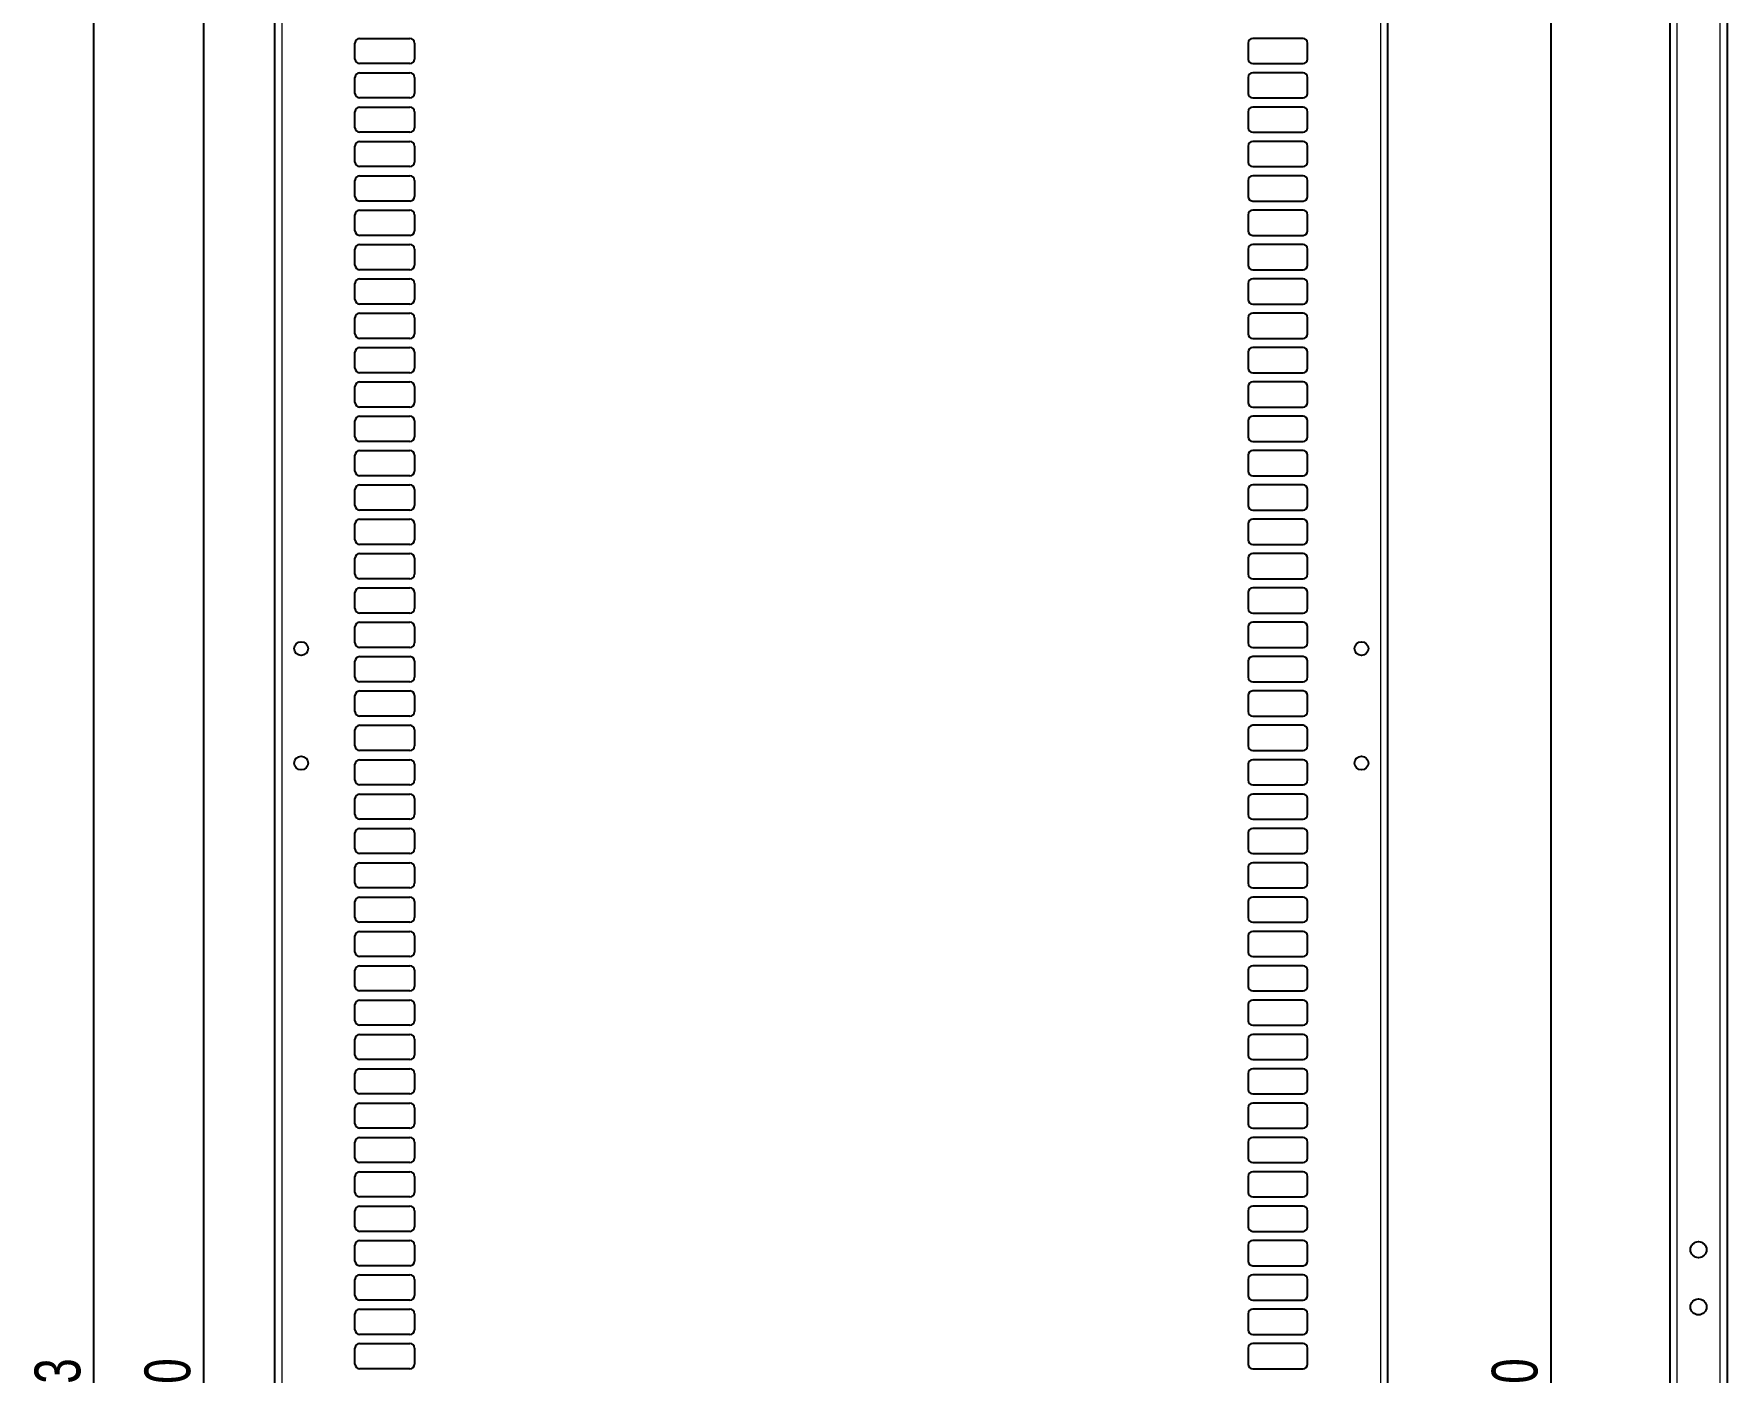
# Model space of a CAD drawing. Header units: millimetres. Extents: x -591 to 844, y -456 to 1988.
# Drawn here: x -591 to 149, y 810 to 1394 of the extents above; entities that cross this region are included whole.
import ezdxf

# ---------------------------------------------------------------- set-up
doc = ezdxf.new("R2010")
doc.units = ezdxf.units.MM
doc.layers.add('FORMAT', color=7, linetype='Continuous')
doc.styles.add('SLDTEXTSTYLE0', font='TXT', dxfattribs={"width": 0.75})
doc.dimstyles.new('SLDDIMSTYLE0', dxfattribs={"dimtxt": 20, "dimasz": 10, "dimexe": 0, "dimexo": 0.0625, "dimgap": 5, "dimtad": 2, "dimdec": 1, "dimrnd": 1e-09, "dimzin": 12, "dimdsep": 46, "dimtxsty": 'SLDTEXTSTYLE0', "dimsah": 1, "dimcen": 0.09, "dimadec": 0, "dimazin": 3, "dimtfac": 1, "dimtofl": 0, "dimtmove": 0, "dimatfit": 3, "dimfxl": 0, "dimfrac": 2, "dimtolj": 1, "dimtzin": 12, "dimarcsym": 0})

# ---------------------------------------------------------------- blocks, each defined once
blk = doc.blocks.new('_D')
at = {"layer": 'FORMAT'}
for p, q in [((-457.09, 1842.03), (-565.73, 1842.03)), ((-564.73, 1842.03), (-564.73, -240.99)), ((-457.09, -240.99), (-565.73, -240.99))]:
    blk.add_line(p, q, dxfattribs=at)
for points in [[(-564.73, 1842.03), (-566.27, 1832.03), (-563.19, 1832.03)], [(-564.73, -240.99), (-563.19, -230.99), (-566.27, -230.99)]]:
    blk.add_solid(points, dxfattribs=at)
at = {"layer": 'FORMAT', "insert": (-590.51, 770.97), "char_height": 20, "attachment_point": 1, "rotation": 90, "style": 'SLDTEXTSTYLE0'}
blk.add_mtext('2083', dxfattribs=at)
blk = doc.blocks.new('_D_2')
at = {"layer": 'FORMAT'}
for p, q in [((-11.07, 1750.52), (72.57, 1750.52)), ((71.57, 1750.52), (71.57, -149.48)), ((-11.07, -149.48), (72.57, -149.48))]:
    blk.add_line(p, q, dxfattribs=at)
for points in [[(71.57, 1750.52), (70.03, 1740.52), (73.11, 1740.52)], [(71.57, -149.48), (73.11, -139.48), (70.03, -139.48)]]:
    blk.add_solid(points, dxfattribs=at)
at = {"layer": 'FORMAT', "insert": (45.79, 770.97), "char_height": 20, "attachment_point": 1, "rotation": 90, "style": 'SLDTEXTSTYLE0'}
blk.add_mtext('1900', dxfattribs=at)
blk = doc.blocks.new('_D_5')
at = {"layer": 'FORMAT'}
for p, q in [((-470.59, 1825.52), (-517.73, 1825.52)), ((-516.73, 1825.52), (-516.73, -224.48)), ((-470.59, -224.48), (-517.73, -224.48))]:
    blk.add_line(p, q, dxfattribs=at)
for points in [[(-516.73, 1825.52), (-518.27, 1815.52), (-515.19, 1815.52)], [(-516.73, -224.48), (-515.19, -214.48), (-518.27, -214.48)]]:
    blk.add_solid(points, dxfattribs=at)
at = {"layer": 'FORMAT', "insert": (-542.51, 770.97), "char_height": 20, "attachment_point": 1, "rotation": 90, "style": 'SLDTEXTSTYLE0'}
blk.add_mtext('2050', dxfattribs=at)

msp = doc.modelspace()

# ---------------------------------------------------------------- linework, layer by layer
at = {"color": 7, "linetype": 'Continuous', "lineweight": 25}
for p, q in [((-485.58, -240.98), (-485.58, 1842.02)), ((0.42, -240.98), (0.42, 1842.02)), ((148.6, 1842.02), (148.6, -229.6)), ((123.6, 1812.82), (123.6, -221.98)), ((-448.58, 1392.02), (-426.58, 1392.02)), ((-36.58, 1392.02), (-58.58, 1392.02)), ((-450.58, 1383.02), (-450.58, 1390.02)), ((-424.58, 1390.02), (-424.58, 1383.02)), ((-60.58, 1390.02), (-60.58, 1383.02)), ((-34.58, 1383.02), (-34.58, 1390.02)), ((-426.58, 1381.02), (-448.58, 1381.02)), ((-448.58, 1377.02), (-426.58, 1377.02)), ((-58.58, 1381.02), (-36.58, 1381.02)), ((-36.58, 1377.02), (-58.58, 1377.02)), ((-450.58, 1368.02), (-450.58, 1375.02)), ((-424.58, 1375.02), (-424.58, 1368.02)), ((-60.58, 1375.02), (-60.58, 1368.02)), ((-34.58, 1368.02), (-34.58, 1375.02)), ((-426.58, 1366.02), (-448.58, 1366.02)), ((-448.58, 1362.02), (-426.58, 1362.02)), ((-58.58, 1366.02), (-36.58, 1366.02)), ((-36.58, 1362.02), (-58.58, 1362.02)), ((-450.58, 1353.02), (-450.58, 1360.02)), ((-424.58, 1360.02), (-424.58, 1353.02)), ((-60.58, 1360.02), (-60.58, 1353.02)), ((-34.58, 1353.02), (-34.58, 1360.02)), ((-426.58, 1351.02), (-448.58, 1351.02)), ((-448.58, 1347.02), (-426.58, 1347.02)), ((-58.58, 1351.02), (-36.58, 1351.02)), ((-36.58, 1347.02), (-58.58, 1347.02)), ((-450.58, 1338.02), (-450.58, 1345.02)), ((-424.58, 1345.02), (-424.58, 1338.02)), ((-60.58, 1345.02), (-60.58, 1338.02)), ((-34.58, 1338.02), (-34.58, 1345.02)), ((-426.58, 1336.02), (-448.58, 1336.02)), ((-448.58, 1332.02), (-426.58, 1332.02)), ((-58.58, 1336.02), (-36.58, 1336.02)), ((-36.58, 1332.02), (-58.58, 1332.02)), ((-450.58, 1323.02), (-450.58, 1330.02)), ((-424.58, 1330.02), (-424.58, 1323.02)), ((-60.58, 1330.02), (-60.58, 1323.02)), ((-34.58, 1323.02), (-34.58, 1330.02)), ((-426.58, 1321.02), (-448.58, 1321.02)), ((-448.58, 1317.02), (-426.58, 1317.02)), ((-58.58, 1321.02), (-36.58, 1321.02)), ((-36.58, 1317.02), (-58.58, 1317.02)), ((-450.58, 1308.02), (-450.58, 1315.02)), ((-424.58, 1315.02), (-424.58, 1308.02)), ((-60.58, 1315.02), (-60.58, 1308.02)), ((-34.58, 1308.02), (-34.58, 1315.02)), ((-426.58, 1306.02), (-448.58, 1306.02)), ((-448.58, 1302.02), (-426.58, 1302.02)), ((-58.58, 1306.02), (-36.58, 1306.02)), ((-36.58, 1302.02), (-58.58, 1302.02)), ((-450.58, 1293.02), (-450.58, 1300.02)), ((-424.58, 1300.02), (-424.58, 1293.02)), ((-60.58, 1300.02), (-60.58, 1293.02)), ((-34.58, 1293.02), (-34.58, 1300.02)), ((-426.58, 1291.02), (-448.58, 1291.02)), ((-448.58, 1287.02), (-426.58, 1287.02)), ((-58.58, 1291.02), (-36.58, 1291.02)), ((-36.58, 1287.02), (-58.58, 1287.02)), ((-450.58, 1278.02), (-450.58, 1285.02)), ((-424.58, 1285.02), (-424.58, 1278.02)), ((-60.58, 1285.02), (-60.58, 1278.02)), ((-34.58, 1278.02), (-34.58, 1285.02)), ((-426.58, 1276.02), (-448.58, 1276.02)), ((-448.58, 1272.02), (-426.58, 1272.02)), ((-58.58, 1276.02), (-36.58, 1276.02)), ((-36.58, 1272.02), (-58.58, 1272.02)), ((-450.58, 1263.02), (-450.58, 1270.02)), ((-424.58, 1270.02), (-424.58, 1263.02)), ((-60.58, 1270.02), (-60.58, 1263.02)), ((-34.58, 1263.02), (-34.58, 1270.02)), ((-426.58, 1261.02), (-448.58, 1261.02)), ((-448.58, 1257.02), (-426.58, 1257.02)), ((-58.58, 1261.02), (-36.58, 1261.02)), ((-36.58, 1257.02), (-58.58, 1257.02)), ((-450.58, 1248.02), (-450.58, 1255.02)), ((-424.58, 1255.02), (-424.58, 1248.02)), ((-60.58, 1255.02), (-60.58, 1248.02)), ((-34.58, 1248.02), (-34.58, 1255.02)), ((-426.58, 1246.02), (-448.58, 1246.02)), ((-58.58, 1246.02), (-36.58, 1246.02)), ((-450.58, 1233.02), (-450.58, 1240.02)), ((-448.58, 1242.02), (-426.58, 1242.02)), ((-424.58, 1240.02), (-424.58, 1233.02)), ((-60.58, 1240.02), (-60.58, 1233.02)), ((-36.58, 1242.02), (-58.58, 1242.02)), ((-34.58, 1233.02), (-34.58, 1240.02)), ((-426.58, 1231.02), (-448.58, 1231.02)), ((-58.58, 1231.02), (-36.58, 1231.02)), ((-450.58, 1218.02), (-450.58, 1225.02)), ((-448.58, 1227.02), (-426.58, 1227.02)), ((-424.58, 1225.02), (-424.58, 1218.02)), ((-60.58, 1225.02), (-60.58, 1218.02)), ((-36.58, 1227.02), (-58.58, 1227.02)), ((-34.58, 1218.02), (-34.58, 1225.02)), ((-426.58, 1216.02), (-448.58, 1216.02)), ((-58.58, 1216.02), (-36.58, 1216.02)), ((-450.58, 1203.02), (-450.58, 1210.02)), ((-448.58, 1212.02), (-426.58, 1212.02)), ((-424.58, 1210.02), (-424.58, 1203.02)), ((-60.58, 1210.02), (-60.58, 1203.02)), ((-36.58, 1212.02), (-58.58, 1212.02)), ((-34.58, 1203.02), (-34.58, 1210.02)), ((-426.58, 1201.02), (-448.58, 1201.02)), ((-58.58, 1201.02), (-36.58, 1201.02)), ((-450.58, 1188.02), (-450.58, 1195.02)), ((-448.58, 1197.02), (-426.58, 1197.02)), ((-424.58, 1195.02), (-424.58, 1188.02)), ((-60.58, 1195.02), (-60.58, 1188.02)), ((-36.58, 1197.02), (-58.58, 1197.02)), ((-34.58, 1188.02), (-34.58, 1195.02)), ((-426.58, 1186.02), (-448.58, 1186.02)), ((-58.58, 1186.02), (-36.58, 1186.02)), ((-450.58, 1173.02), (-450.58, 1180.02)), ((-448.58, 1182.02), (-426.58, 1182.02)), ((-424.58, 1180.02), (-424.58, 1173.02)), ((-60.58, 1180.02), (-60.58, 1173.02)), ((-36.58, 1182.02), (-58.58, 1182.02)), ((-34.58, 1173.02), (-34.58, 1180.02)), ((-426.58, 1171.02), (-448.58, 1171.02)), ((-58.58, 1171.02), (-36.58, 1171.02)), ((-450.58, 1158.02), (-450.58, 1165.02)), ((-448.58, 1167.02), (-426.58, 1167.02)), ((-424.58, 1165.02), (-424.58, 1158.02)), ((-60.58, 1165.02), (-60.58, 1158.02)), ((-36.58, 1167.02), (-58.58, 1167.02)), ((-34.58, 1158.02), (-34.58, 1165.02)), ((-426.58, 1156.02), (-448.58, 1156.02)), ((-58.58, 1156.02), (-36.58, 1156.02)), ((-450.58, 1143.02), (-450.58, 1150.02)), ((-448.58, 1152.02), (-426.58, 1152.02)), ((-424.58, 1150.02), (-424.58, 1143.02)), ((-60.58, 1150.02), (-60.58, 1143.02)), ((-36.58, 1152.02), (-58.58, 1152.02)), ((-34.58, 1143.02), (-34.58, 1150.02)), ((-426.58, 1141.02), (-448.58, 1141.02)), ((-58.58, 1141.02), (-36.58, 1141.02)), ((-450.58, 1128.02), (-450.58, 1135.02)), ((-448.58, 1137.02), (-426.58, 1137.02)), ((-424.58, 1135.02), (-424.58, 1128.02)), ((-60.58, 1135.02), (-60.58, 1128.02)), ((-36.58, 1137.02), (-58.58, 1137.02)), ((-34.58, 1128.02), (-34.58, 1135.02)), ((-426.58, 1126.02), (-448.58, 1126.02)), ((-58.58, 1126.02), (-36.58, 1126.02)), ((-450.58, 1113.02), (-450.58, 1120.02)), ((-448.58, 1122.02), (-426.58, 1122.02)), ((-424.58, 1120.02), (-424.58, 1113.02)), ((-60.58, 1120.02), (-60.58, 1113.02)), ((-36.58, 1122.02), (-58.58, 1122.02)), ((-34.58, 1113.02), (-34.58, 1120.02)), ((-426.58, 1111.02), (-448.58, 1111.02)), ((-58.58, 1111.02), (-36.58, 1111.02)), ((-450.58, 1098.02), (-450.58, 1105.02)), ((-448.58, 1107.02), (-426.58, 1107.02)), ((-424.58, 1105.02), (-424.58, 1098.02)), ((-60.58, 1105.02), (-60.58, 1098.02)), ((-36.58, 1107.02), (-58.58, 1107.02)), ((-34.58, 1098.02), (-34.58, 1105.02)), ((-426.58, 1096.02), (-448.58, 1096.02)), ((-58.58, 1096.02), (-36.58, 1096.02)), ((-450.58, 1083.02), (-450.58, 1090.02)), ((-448.58, 1092.02), (-426.58, 1092.02)), ((-424.58, 1090.02), (-424.58, 1083.02)), ((-60.58, 1090.02), (-60.58, 1083.02)), ((-36.58, 1092.02), (-58.58, 1092.02)), ((-34.58, 1083.02), (-34.58, 1090.02)), ((-426.58, 1081.02), (-448.58, 1081.02)), ((-58.58, 1081.02), (-36.58, 1081.02)), ((-450.58, 1068.02), (-450.58, 1075.02)), ((-448.58, 1077.02), (-426.58, 1077.02)), ((-424.58, 1075.02), (-424.58, 1068.02)), ((-60.58, 1075.02), (-60.58, 1068.02)), ((-36.58, 1077.02), (-58.58, 1077.02)), ((-34.58, 1068.02), (-34.58, 1075.02)), ((-426.58, 1066.02), (-448.58, 1066.02)), ((-58.58, 1066.02), (-36.58, 1066.02)), ((-450.58, 1053.02), (-450.58, 1060.02)), ((-448.58, 1062.02), (-426.58, 1062.02)), ((-424.58, 1060.02), (-424.58, 1053.02)), ((-60.58, 1060.02), (-60.58, 1053.02)), ((-36.58, 1062.02), (-58.58, 1062.02)), ((-34.58, 1053.02), (-34.58, 1060.02)), ((-426.58, 1051.02), (-448.58, 1051.02)), ((-58.58, 1051.02), (-36.58, 1051.02)), ((-450.58, 1038.02), (-450.58, 1045.02)), ((-448.58, 1047.02), (-426.58, 1047.02)), ((-424.58, 1045.02), (-424.58, 1038.02)), ((-60.58, 1045.02), (-60.58, 1038.02)), ((-36.58, 1047.02), (-58.58, 1047.02)), ((-34.58, 1038.02), (-34.58, 1045.02)), ((-426.58, 1036.02), (-448.58, 1036.02)), ((-58.58, 1036.02), (-36.58, 1036.02)), ((-450.58, 1023.02), (-450.58, 1030.02)), ((-448.58, 1032.02), (-426.58, 1032.02)), ((-424.58, 1030.02), (-424.58, 1023.02)), ((-60.58, 1030.02), (-60.58, 1023.02)), ((-36.58, 1032.02), (-58.58, 1032.02)), ((-34.58, 1023.02), (-34.58, 1030.02)), ((-426.58, 1021.02), (-448.58, 1021.02)), ((-58.58, 1021.02), (-36.58, 1021.02)), ((-450.58, 1008.02), (-450.58, 1015.02)), ((-448.58, 1017.02), (-426.58, 1017.02)), ((-424.58, 1015.02), (-424.58, 1008.02)), ((-60.58, 1015.02), (-60.58, 1008.02)), ((-36.58, 1017.02), (-58.58, 1017.02)), ((-34.58, 1008.02), (-34.58, 1015.02)), ((-426.58, 1006.02), (-448.58, 1006.02)), ((-58.58, 1006.02), (-36.58, 1006.02)), ((-450.58, 993.02), (-450.58, 1000.02)), ((-448.58, 1002.02), (-426.58, 1002.02)), ((-424.58, 1000.02), (-424.58, 993.02)), ((-60.58, 1000.02), (-60.58, 993.02)), ((-36.58, 1002.02), (-58.58, 1002.02)), ((-34.58, 993.02), (-34.58, 1000.02)), ((-426.58, 991.02), (-448.58, 991.02)), ((-58.58, 991.02), (-36.58, 991.02)), ((-450.58, 978.02), (-450.58, 985.02)), ((-448.58, 987.02), (-426.58, 987.02)), ((-424.58, 985.02), (-424.58, 978.02)), ((-60.58, 985.02), (-60.58, 978.02)), ((-36.58, 987.02), (-58.58, 987.02)), ((-34.58, 978.02), (-34.58, 985.02)), ((-426.58, 976.02), (-448.58, 976.02)), ((-58.58, 976.02), (-36.58, 976.02)), ((-450.58, 963.02), (-450.58, 970.02)), ((-448.58, 972.02), (-426.58, 972.02)), ((-424.58, 970.02), (-424.58, 963.02)), ((-60.58, 970.02), (-60.58, 963.02)), ((-36.58, 972.02), (-58.58, 972.02)), ((-34.58, 963.02), (-34.58, 970.02)), ((-450.58, 948.02), (-450.58, 955.02)), ((-426.58, 961.02), (-448.58, 961.02)), ((-448.58, 957.02), (-426.58, 957.02)), ((-424.58, 955.02), (-424.58, 948.02)), ((-60.58, 955.02), (-60.58, 948.02)), ((-58.58, 961.02), (-36.58, 961.02)), ((-36.58, 957.02), (-58.58, 957.02)), ((-34.58, 948.02), (-34.58, 955.02)), ((-450.58, 933.02), (-450.58, 940.02)), ((-426.58, 946.02), (-448.58, 946.02)), ((-448.58, 942.02), (-426.58, 942.02)), ((-424.58, 940.02), (-424.58, 933.02)), ((-60.58, 940.02), (-60.58, 933.02)), ((-58.58, 946.02), (-36.58, 946.02)), ((-36.58, 942.02), (-58.58, 942.02)), ((-34.58, 933.02), (-34.58, 940.02)), ((-450.58, 918.02), (-450.58, 925.02)), ((-426.58, 931.02), (-448.58, 931.02)), ((-448.58, 927.02), (-426.58, 927.02)), ((-424.58, 925.02), (-424.58, 918.02)), ((-60.58, 925.02), (-60.58, 918.02)), ((-58.58, 931.02), (-36.58, 931.02)), ((-36.58, 927.02), (-58.58, 927.02)), ((-34.58, 918.02), (-34.58, 925.02)), ((-450.58, 903.02), (-450.58, 910.02)), ((-426.58, 916.02), (-448.58, 916.02)), ((-448.58, 912.02), (-426.58, 912.02)), ((-424.58, 910.02), (-424.58, 903.02)), ((-60.58, 910.02), (-60.58, 903.02)), ((-58.58, 916.02), (-36.58, 916.02)), ((-36.58, 912.02), (-58.58, 912.02)), ((-34.58, 903.02), (-34.58, 910.02)), ((-450.58, 888.02), (-450.58, 895.02)), ((-426.58, 901.02), (-448.58, 901.02)), ((-448.58, 897.02), (-426.58, 897.02)), ((-424.58, 895.02), (-424.58, 888.02)), ((-60.58, 895.02), (-60.58, 888.02)), ((-58.58, 901.02), (-36.58, 901.02)), ((-36.58, 897.02), (-58.58, 897.02)), ((-34.58, 888.02), (-34.58, 895.02)), ((-450.58, 873.02), (-450.58, 880.02)), ((-426.58, 886.02), (-448.58, 886.02)), ((-448.58, 882.02), (-426.58, 882.02)), ((-424.58, 880.02), (-424.58, 873.02)), ((-60.58, 880.02), (-60.58, 873.02)), ((-58.58, 886.02), (-36.58, 886.02)), ((-36.58, 882.02), (-58.58, 882.02)), ((-34.58, 873.02), (-34.58, 880.02)), ((-426.58, 871.02), (-448.58, 871.02)), ((-448.58, 867.02), (-426.58, 867.02)), ((-58.58, 871.02), (-36.58, 871.02)), ((-36.58, 867.02), (-58.58, 867.02)), ((-450.58, 858.02), (-450.58, 865.02)), ((-424.58, 865.02), (-424.58, 858.02)), ((-60.58, 865.02), (-60.58, 858.02)), ((-34.58, 858.02), (-34.58, 865.02)), ((-426.58, 856.02), (-448.58, 856.02)), ((-448.58, 852.02), (-426.58, 852.02)), ((-58.58, 856.02), (-36.58, 856.02)), ((-36.58, 852.02), (-58.58, 852.02)), ((-450.58, 843.02), (-450.58, 850.02)), ((-424.58, 850.02), (-424.58, 843.02)), ((-60.58, 850.02), (-60.58, 843.02)), ((-34.58, 843.02), (-34.58, 850.02)), ((-426.58, 841.02), (-448.58, 841.02)), ((-448.58, 837.02), (-426.58, 837.02)), ((-58.58, 841.02), (-36.58, 841.02)), ((-36.58, 837.02), (-58.58, 837.02)), ((-450.58, 828.02), (-450.58, 835.02)), ((-424.58, 835.02), (-424.58, 828.02)), ((-60.58, 835.02), (-60.58, 828.02)), ((-34.58, 828.02), (-34.58, 835.02)), ((-426.58, 826.02), (-448.58, 826.02)), ((-448.58, 822.02), (-426.58, 822.02)), ((-58.58, 826.02), (-36.58, 826.02)), ((-36.58, 822.02), (-58.58, 822.02)), ((-450.58, 813.02), (-450.58, 820.02)), ((-424.58, 820.02), (-424.58, 813.02)), ((-60.58, 820.02), (-60.58, 813.02)), ((-34.58, 813.02), (-34.58, 820.02)), ((-426.58, 811.02), (-448.58, 811.02)), ((-58.58, 811.02), (-36.58, 811.02))]:
    msp.add_line(p, q, dxfattribs=at)
at = {"color": 8, "linetype": 'Continuous', "lineweight": 18}
for p, q in [((-482.48, 1842.02), (-482.48, -240.98)), ((-2.68, -240.98), (-2.68, 1842.02)), ((126.7, 1842.02), (126.7, -217.35)), ((145.5, -232.5), (145.5, 1842.02))]:
    msp.add_line(p, q, dxfattribs=at)
at = {"color": 7, "linetype": 'Continuous', "lineweight": 25}
for centre, radius in [((-474.08, 1125.52), 3), ((-11.08, 1125.52), 3), ((-474.08, 1075.52), 3), ((-11.08, 1075.52), 3), ((136.1, 863.02), 3.5), ((136.1, 838.02), 3.5)]:
    msp.add_circle(centre, radius, dxfattribs=at)
for centre, start, end in [((-448.58, 1390.02), 90, 180), ((-426.58, 1390.02), 0, 90), ((-58.58, 1390.02), 90, 180), ((-36.58, 1390.02), 0, 90), ((-448.58, 1383.02), 180, 270), ((-426.58, 1383.02), 270, 0), ((-58.58, 1383.02), 180, 270), ((-36.58, 1383.02), 270, 0), ((-448.58, 1375.02), 90, 180), ((-426.58, 1375.02), 0, 90), ((-58.58, 1375.02), 90, 180), ((-36.58, 1375.02), 0, 90), ((-448.58, 1368.02), 180, 270), ((-426.58, 1368.02), 270, 360), ((-58.58, 1368.02), 180, 270), ((-36.58, 1368.02), 270, 0), ((-448.58, 1360.02), 90, 180), ((-426.58, 1360.02), 0, 90), ((-58.58, 1360.02), 90, 180), ((-36.58, 1360.02), 0, 90), ((-448.58, 1353.02), 180, 270), ((-448.58, 1345.02), 90, 180), ((-426.58, 1353.02), 270, 360), ((-426.58, 1345.02), 0, 90), ((-58.58, 1353.02), 180, 270), ((-58.58, 1345.02), 90, 180), ((-36.58, 1353.02), 270, 0), ((-36.58, 1345.02), 0, 90), ((-448.58, 1338.02), 180, 270), ((-448.58, 1330.02), 90, 180), ((-426.58, 1338.02), 270, 0), ((-426.58, 1330.02), 0, 90), ((-58.58, 1338.02), 180, 270), ((-58.58, 1330.02), 90, 180), ((-36.58, 1338.02), 270, 0), ((-36.58, 1330.02), 0, 90), ((-448.58, 1323.02), 180, 270), ((-448.58, 1315.02), 90, 180), ((-426.58, 1323.02), 270, 0), ((-426.58, 1315.02), 0, 90), ((-58.58, 1323.02), 180, 270), ((-58.58, 1315.02), 90, 180), ((-36.58, 1323.02), 270, 0), ((-36.58, 1315.02), 0, 90), ((-448.58, 1308.02), 180, 270), ((-448.58, 1300.02), 90, 180), ((-426.58, 1308.02), 270, 360), ((-426.58, 1300.02), 0, 90), ((-58.58, 1308.02), 180, 270), ((-58.58, 1300.02), 90, 180), ((-36.58, 1308.02), 270, 0), ((-36.58, 1300.02), 0, 90), ((-448.58, 1293.02), 180, 270), ((-448.58, 1285.02), 90, 180), ((-426.58, 1293.02), 270, 360), ((-426.58, 1285.02), 0, 90), ((-58.58, 1293.02), 180, 270), ((-58.58, 1285.02), 90, 180), ((-36.58, 1293.02), 270, 0), ((-36.58, 1285.02), 0, 90), ((-448.58, 1278.02), 180, 270), ((-448.58, 1270.02), 90, 180), ((-426.58, 1278.02), 270, 360), ((-426.58, 1270.02), 0, 90), ((-58.58, 1278.02), 180, 270), ((-58.58, 1270.02), 90, 180), ((-36.58, 1278.02), 270, 0), ((-36.58, 1270.02), 0, 90), ((-448.58, 1263.02), 180, 270), ((-448.58, 1255.02), 90, 180), ((-426.58, 1263.02), 270, 360), ((-426.58, 1255.02), 0, 90), ((-58.58, 1263.02), 180, 270), ((-58.58, 1255.02), 90, 180), ((-36.58, 1263.02), 270, 0), ((-36.58, 1255.02), 0, 90), ((-448.58, 1248.02), 180, 270), ((-426.58, 1248.02), 270, 360), ((-58.58, 1248.02), 180, 270), ((-36.58, 1248.02), 270, 0), ((-448.58, 1240.02), 90, 180), ((-426.58, 1240.02), 0, 90), ((-58.58, 1240.02), 90, 180), ((-36.58, 1240.02), 0, 90), ((-448.58, 1233.02), 180, 270), ((-426.58, 1233.02), 270, 360), ((-58.58, 1233.02), 180, 270), ((-36.58, 1233.02), 270, 0), ((-448.58, 1225.02), 90, 180), ((-426.58, 1225.02), 0, 90), ((-58.58, 1225.02), 90, 180), ((-36.58, 1225.02), 0, 90), ((-448.58, 1218.02), 180, 270), ((-426.58, 1218.02), 270, 360), ((-58.58, 1218.02), 180, 270), ((-36.58, 1218.02), 270, 0), ((-448.58, 1210.02), 90, 180), ((-426.58, 1210.02), 0, 90), ((-58.58, 1210.02), 90, 180), ((-36.58, 1210.02), 0, 90), ((-448.58, 1203.02), 180, 270), ((-426.58, 1203.02), 270, 0), ((-58.58, 1203.02), 180, 270), ((-36.58, 1203.02), 270, 0), ((-448.58, 1195.02), 90, 180), ((-426.58, 1195.02), 0, 90), ((-58.58, 1195.02), 90, 180), ((-36.58, 1195.02), 0, 90), ((-448.58, 1188.02), 180, 270), ((-426.58, 1188.02), 270, 360), ((-58.58, 1188.02), 180, 270), ((-36.58, 1188.02), 270, 0), ((-448.58, 1180.02), 90, 180), ((-426.58, 1180.02), 0, 90), ((-58.58, 1180.02), 90, 180), ((-36.58, 1180.02), 0, 90), ((-448.58, 1173.02), 180, 270), ((-426.58, 1173.02), 270, 360), ((-58.58, 1173.02), 180, 270), ((-36.58, 1173.02), 270, 0), ((-448.58, 1165.02), 90, 180), ((-426.58, 1165.02), 0, 90), ((-58.58, 1165.02), 90, 180), ((-36.58, 1165.02), 0, 90), ((-448.58, 1158.02), 180, 270), ((-426.58, 1158.02), 270, 360), ((-58.58, 1158.02), 180, 270), ((-36.58, 1158.02), 270, 0), ((-448.58, 1150.02), 90, 180), ((-426.58, 1150.02), 0, 90), ((-58.58, 1150.02), 90, 180), ((-36.58, 1150.02), 0, 90), ((-448.58, 1143.02), 180, 270), ((-426.58, 1143.02), 270, 360), ((-58.58, 1143.02), 180, 270), ((-36.58, 1143.02), 270, 0), ((-448.58, 1135.02), 90, 180), ((-426.58, 1135.02), 0, 90), ((-58.58, 1135.02), 90, 180), ((-36.58, 1135.02), 0, 90), ((-448.58, 1128.02), 180, 270), ((-426.58, 1128.02), 270, 360), ((-58.58, 1128.02), 180, 270), ((-36.58, 1128.02), 270, 0), ((-448.58, 1120.02), 90, 180), ((-426.58, 1120.02), 0, 90), ((-58.58, 1120.02), 90, 180), ((-36.58, 1120.02), 0, 90), ((-448.58, 1113.02), 180, 270), ((-426.58, 1113.02), 270, 360), ((-58.58, 1113.02), 180, 270), ((-36.58, 1113.02), 270, 0), ((-448.58, 1105.02), 90, 180), ((-426.58, 1105.02), 0, 90), ((-58.58, 1105.02), 90, 180), ((-36.58, 1105.02), 0, 90), ((-448.58, 1098.02), 180, 270), ((-426.58, 1098.02), 270, 360), ((-58.58, 1098.02), 180, 270), ((-36.58, 1098.02), 270, 0), ((-448.58, 1090.02), 90, 180), ((-426.58, 1090.02), 0, 90), ((-58.58, 1090.02), 90, 180), ((-36.58, 1090.02), 0, 90), ((-448.58, 1083.02), 180, 270), ((-426.58, 1083.02), 270, 360), ((-58.58, 1083.02), 180, 270), ((-36.58, 1083.02), 270, 0), ((-448.58, 1075.02), 90, 180), ((-426.58, 1075.02), 0, 90), ((-58.58, 1075.02), 90, 180), ((-36.58, 1075.02), 0, 90), ((-448.58, 1068.02), 180, 270), ((-426.58, 1068.02), 270, 360), ((-58.58, 1068.02), 180, 270), ((-36.58, 1068.02), 270, 0), ((-448.58, 1060.02), 90, 180), ((-426.58, 1060.02), 0, 90), ((-58.58, 1060.02), 90, 180), ((-36.58, 1060.02), 0, 90), ((-448.58, 1053.02), 180, 270), ((-426.58, 1053.02), 270, 360), ((-58.58, 1053.02), 180, 270), ((-36.58, 1053.02), 270, 0), ((-448.58, 1045.02), 90, 180), ((-426.58, 1045.02), 0, 90), ((-58.58, 1045.02), 90, 180), ((-36.58, 1045.02), 0, 90), ((-448.58, 1038.02), 180, 270), ((-426.58, 1038.02), 270, 360), ((-58.58, 1038.02), 180, 270), ((-36.58, 1038.02), 270, 0), ((-448.58, 1030.02), 90, 180), ((-426.58, 1030.02), 0, 90), ((-58.58, 1030.02), 90, 180), ((-36.58, 1030.02), 0, 90), ((-448.58, 1023.02), 180, 270), ((-426.58, 1023.02), 270, 360), ((-58.58, 1023.02), 180, 270), ((-36.58, 1023.02), 270, 0), ((-448.58, 1015.02), 90, 180), ((-426.58, 1015.02), 0, 90), ((-58.58, 1015.02), 90, 180), ((-36.58, 1015.02), 0, 90), ((-448.58, 1008.02), 180, 270), ((-426.58, 1008.02), 270, 360), ((-58.58, 1008.02), 180, 270), ((-36.58, 1008.02), 270, 0), ((-448.58, 1000.02), 90, 180), ((-426.58, 1000.02), 0, 90), ((-58.58, 1000.02), 90, 180), ((-36.58, 1000.02), 0, 90), ((-448.58, 993.02), 180, 270), ((-426.58, 993.02), 270, 360), ((-58.58, 993.02), 180, 270), ((-36.58, 993.02), 270, 0), ((-448.58, 985.02), 90, 180), ((-426.58, 985.02), 0, 90), ((-58.58, 985.02), 90, 180), ((-36.58, 985.02), 0, 90), ((-448.58, 978.02), 180, 270), ((-426.58, 978.02), 270, 360), ((-58.58, 978.02), 180, 270), ((-36.58, 978.02), 270, 0), ((-448.58, 970.02), 90, 180), ((-426.58, 970.02), 0, 90), ((-58.58, 970.02), 90, 180), ((-36.58, 970.02), 0, 90), ((-448.58, 963.02), 180, 270), ((-426.58, 963.02), 270, 360), ((-58.58, 963.02), 180, 270), ((-36.58, 963.02), 270, 0), ((-448.58, 955.02), 90, 180), ((-426.58, 955.02), 0, 90), ((-58.58, 955.02), 90, 180), ((-36.58, 955.02), 0, 90), ((-448.58, 948.02), 180, 270), ((-426.58, 948.02), 270, 360), ((-58.58, 948.02), 180, 270), ((-36.58, 948.02), 270, 0), ((-448.58, 940.02), 90, 180), ((-426.58, 940.02), 0, 90), ((-58.58, 940.02), 90, 180), ((-36.58, 940.02), 0, 90), ((-448.58, 933.02), 180, 270), ((-426.58, 933.02), 270, 360), ((-58.58, 933.02), 180, 270), ((-36.58, 933.02), 270, 0), ((-448.58, 925.02), 90, 180), ((-426.58, 925.02), 0, 90), ((-58.58, 925.02), 90, 180), ((-36.58, 925.02), 0, 90), ((-448.58, 918.02), 180, 270), ((-426.58, 918.02), 270, 360), ((-58.58, 918.02), 180, 270), ((-36.58, 918.02), 270, 0), ((-448.58, 910.02), 90, 180), ((-426.58, 910.02), 0, 90), ((-58.58, 910.02), 90, 180), ((-36.58, 910.02), 0, 90), ((-448.58, 903.02), 180, 270), ((-426.58, 903.02), 270, 360), ((-58.58, 903.02), 180, 270), ((-36.58, 903.02), 270, 0), ((-448.58, 895.02), 90, 180), ((-426.58, 895.02), 0, 90), ((-58.58, 895.02), 90, 180), ((-36.58, 895.02), 0, 90), ((-448.58, 888.02), 180, 270), ((-426.58, 888.02), 270, 360), ((-58.58, 888.02), 180, 270), ((-36.58, 888.02), 270, 0), ((-448.58, 880.02), 90, 180), ((-426.58, 880.02), 0, 90), ((-58.58, 880.02), 90, 180), ((-36.58, 880.02), 0, 90), ((-448.58, 873.02), 180, 270), ((-426.58, 873.02), 270, 360), ((-58.58, 873.02), 180, 270), ((-36.58, 873.02), 270, 0), ((-448.58, 865.02), 90, 180), ((-426.58, 865.02), 0, 90), ((-58.58, 865.02), 90, 180), ((-36.58, 865.02), 0, 90), ((-448.58, 858.02), 180, 270), ((-426.58, 858.02), 270, 360), ((-58.58, 858.02), 180, 270), ((-36.58, 858.02), 270, 0), ((-448.58, 850.02), 90, 180), ((-426.58, 850.02), 0, 90), ((-58.58, 850.02), 90, 180), ((-36.58, 850.02), 0, 90), ((-448.58, 843.02), 180, 270), ((-426.58, 843.02), 270, 360), ((-58.58, 843.02), 180, 270), ((-36.58, 843.02), 270, 0), ((-448.58, 835.02), 90, 180), ((-426.58, 835.02), 0, 90), ((-58.58, 835.02), 90, 180), ((-36.58, 835.02), 0, 90), ((-448.58, 828.02), 180, 270), ((-448.58, 820.02), 90, 180), ((-426.58, 828.02), 270, 360), ((-426.58, 820.02), 0, 90), ((-58.58, 828.02), 180, 270), ((-58.58, 820.02), 90, 180), ((-36.58, 828.02), 270, 0), ((-36.58, 820.02), 0, 90), ((-448.58, 813.02), 180, 270), ((-426.58, 813.02), 270, 360), ((-58.58, 813.02), 180, 270), ((-36.58, 813.02), 270, 0)]:
    msp.add_arc(centre, 2, start, end, dxfattribs=at)

# ---------------------------------------------------------------- dimensions: what is measured, and where the dimension line sits
at = {"layer": 'FORMAT'}
for base, p1, p2, picture, middle in [((-564.73, -240.99), (-457.08, 1842.03), (-457.08, -240.99), '_D', (-564.73, 800.52)), ((-516.73, -224.48), (-470.58, 1825.52), (-470.58, -224.48), '_D_5', (-516.73, 800.52)), ((71.57, -149.48), (-11.08, 1750.52), (-11.08, -149.48), '_D_2', (71.57, 800.52))]:
    dim = msp.add_linear_dim(base=base, p1=p1, p2=p2, angle=90, dimstyle='SLDDIMSTYLE0', dxfattribs=at)
    dim.commit()
    dim.dimension.update_dxf_attribs({"geometry": picture, "text_midpoint": middle, "dimtype": 160})

doc.saveas('drawing.dxf')
